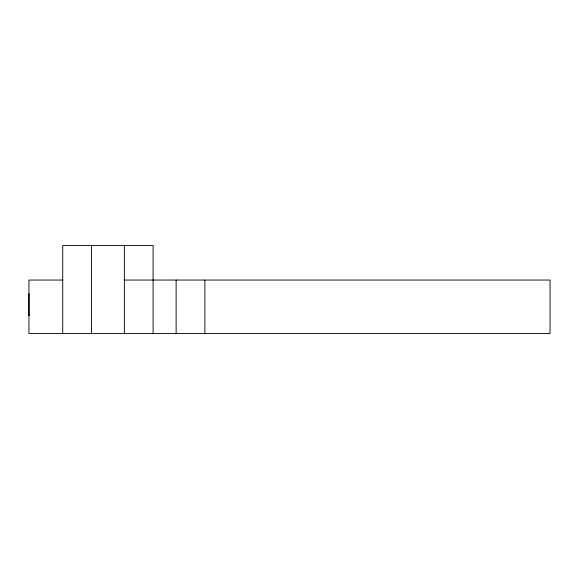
<?xml version="1.0" encoding="UTF-8"?>
<svg xmlns="http://www.w3.org/2000/svg" width="579" height="579" viewBox="0 0 579 579"><rect width="100%" height="100%" fill="white"/><g stroke="black" fill="none" stroke-linecap="round" stroke-linejoin="round"><path stroke-width="0.87" d="M62.713 280.048L28.95 280.048L28.95 333.468L550.05 333.468L550.05 280.048L124.369 280.048M28.95 294.385L28.95 294.023L28.95 315.389L28.95 315.027M204.886 280.048L204.894 333.468M176.132 280.048L176.132 333.468M153.095 333.468L153.088 245.532L62.713 245.532L62.713 333.468M124.369 245.532L124.369 333.468M91.496 245.532L91.496 333.468"/></g></svg>
